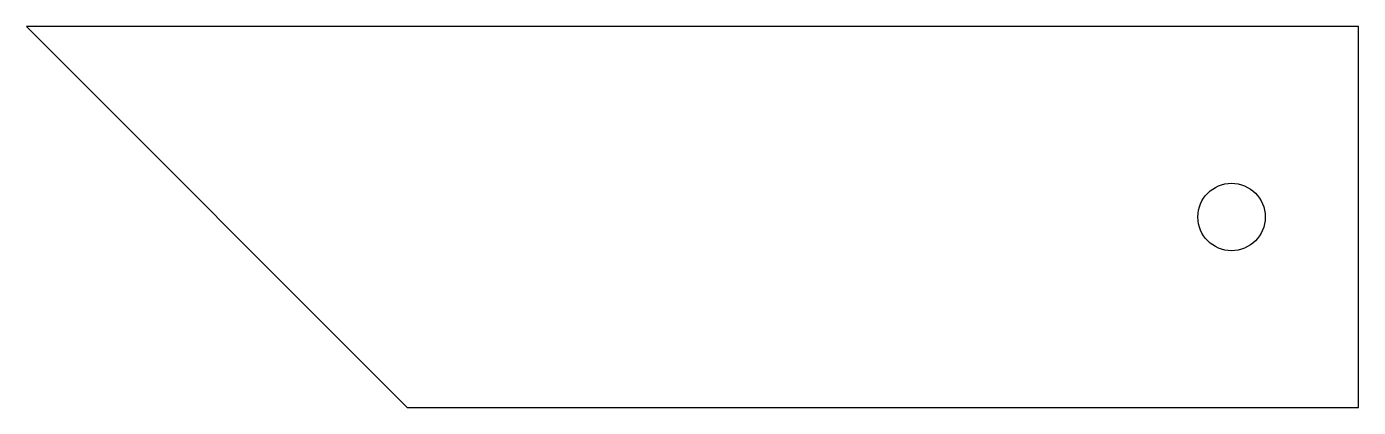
# Model space of a CAD drawing. Header units: inches. Extents: x 0 to 5.25, y 0 to 1.5.
import ezdxf

# ---------------------------------------------------------------- set-up
doc = ezdxf.new("R2010")
doc.units = ezdxf.units.IN
doc.header["$MEASUREMENT"] = 0
doc.layers.add('CUT', color=7, linetype='Continuous')

msp = doc.modelspace()

# ---------------------------------------------------------------- linework, layer by layer
at = {"layer": 'CUT'}
for p, q in [((0, 1.5), (1.5, 0)), ((5.25, 1.5), (0, 1.5)), ((5.25, 0), (5.25, 1.5)), ((1.5, 0), (5.25, 0))]:
    msp.add_line(p, q, dxfattribs=at)
msp.add_circle((4.75, 0.75), 0.1328, dxfattribs=at)

doc.saveas('drawing.dxf')
